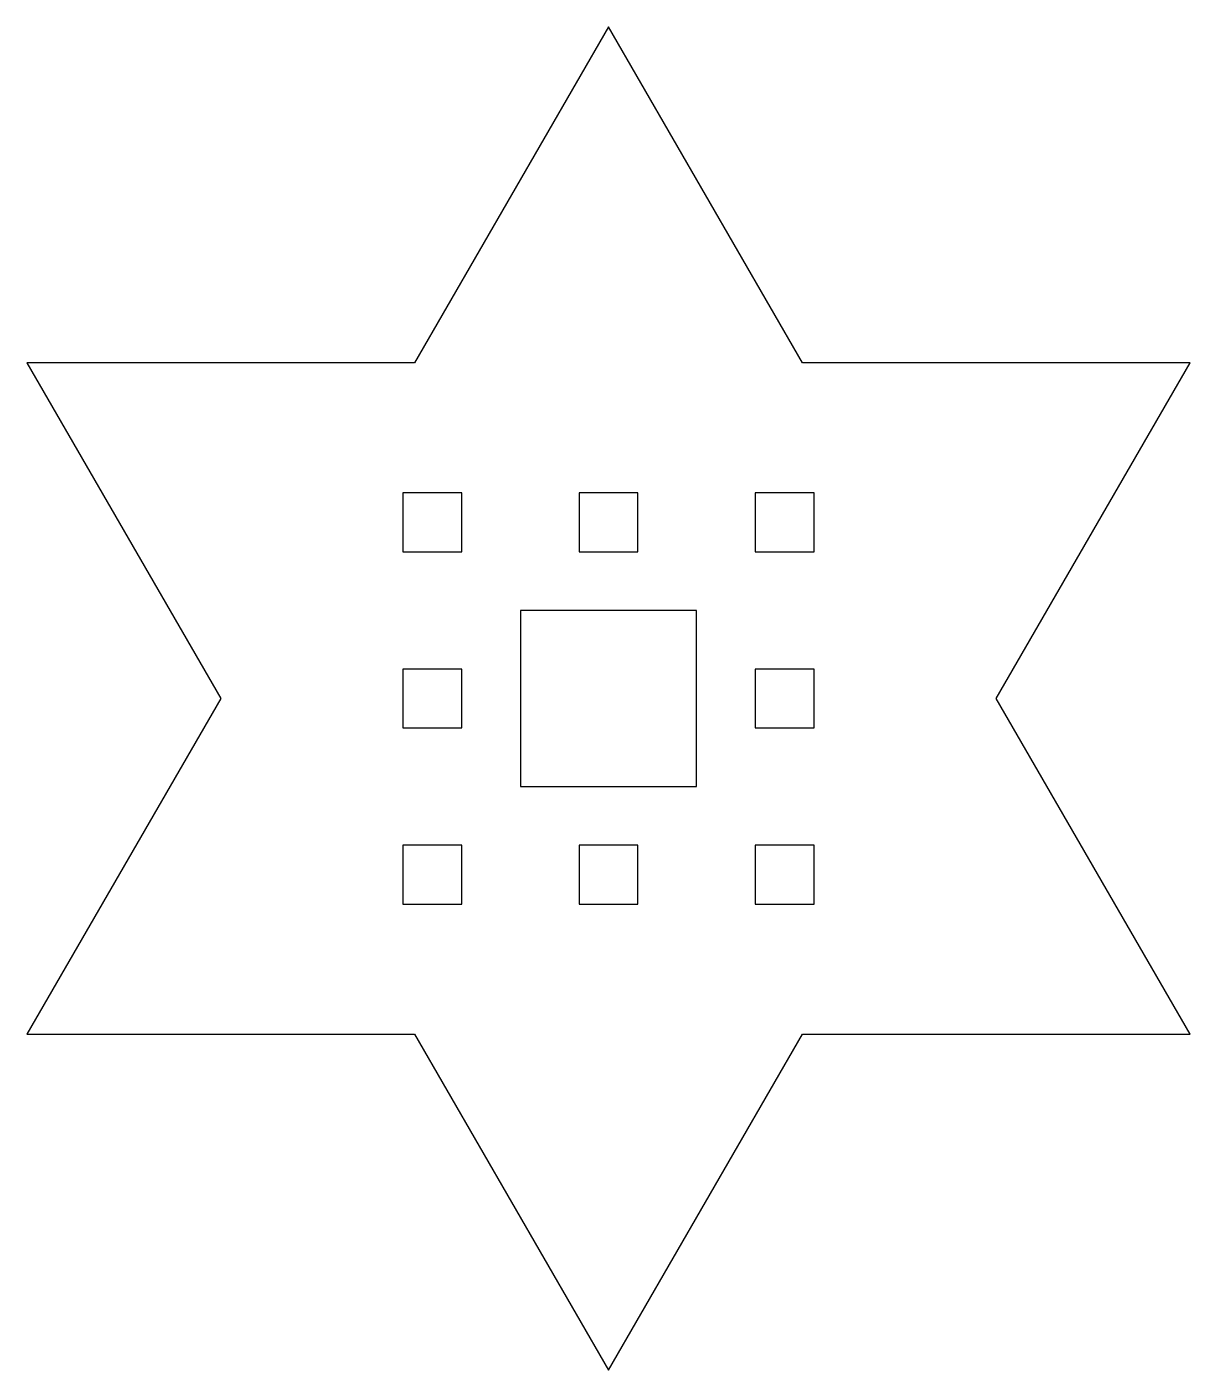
# Model space of a CAD drawing. Header units: millimetres. Extents: x -16.5 to 16.5, y -19.1 to 19.1.
import ezdxf

# ---------------------------------------------------------------- set-up
doc = ezdxf.new("R2010")
doc.units = ezdxf.units.MM
doc.layers.add('HOLES', color=5, linetype='Continuous')
doc.layers.add('PATCH', color=1, linetype='Continuous')

msp = doc.modelspace()

# ---------------------------------------------------------------- linework, layer by layer
at = {"layer": 'HOLES'}
for points in [[(-4.167, 4.167), (-4.167, 5.833), (-5.833, 5.833), (-5.833, 4.167)], [(0.833, 4.167), (0.833, 5.833), (-0.833, 5.833), (-0.833, 4.167)], [(5.833, 4.167), (5.833, 5.833), (4.167, 5.833), (4.167, 4.167)], [(2.5, -2.5), (2.5, 2.5), (-2.5, 2.5), (-2.5, -2.5)], [(-4.167, -0.833), (-4.167, 0.833), (-5.833, 0.833), (-5.833, -0.833)], [(5.833, -0.833), (5.833, 0.833), (4.167, 0.833), (4.167, -0.833)], [(-4.167, -5.833), (-4.167, -4.167), (-5.833, -4.167), (-5.833, -5.833)], [(0.833, -5.833), (0.833, -4.167), (-0.833, -4.167), (-0.833, -5.833)], [(5.833, -5.833), (5.833, -4.167), (4.167, -4.167), (4.167, -5.833)]]:
    msp.add_lwpolyline(points, close=True, dxfattribs=at)
at = {"layer": 'PATCH'}
msp.add_lwpolyline([(-16.507, 9.53), (-11.005, 0), (-16.507, -9.53), (-5.502, -9.53), (0, -19.061), (5.502, -9.53), (16.507, -9.53), (11.005, 0), (16.507, 9.53), (5.502, 9.53), (0, 19.061), (-5.502, 9.53)], close=True, dxfattribs=at)

doc.saveas('drawing.dxf')
